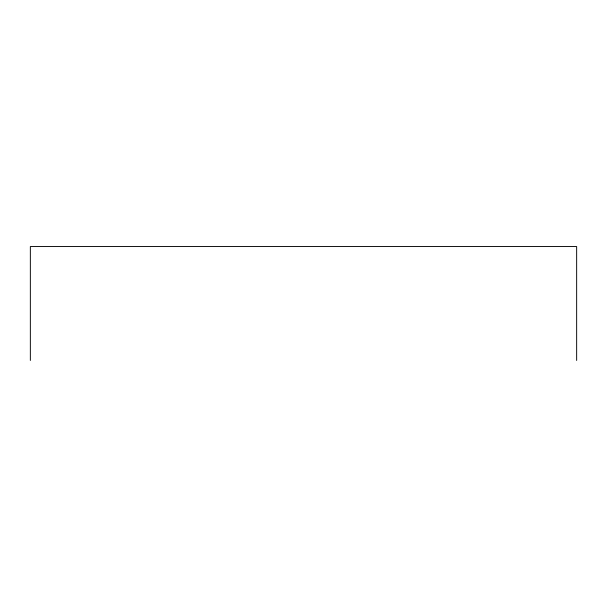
<?xml version="1.0" encoding="UTF-8"?>
<svg xmlns="http://www.w3.org/2000/svg" width="607" height="607" viewBox="0 0 607 607"><rect width="100%" height="100%" fill="white"/><g stroke="black" fill="none" stroke-linecap="round" stroke-linejoin="round"><path stroke-width="0.91" d="M576.65 360.452L576.65 246.548L30.35 246.548L30.35 360.452"/></g></svg>
